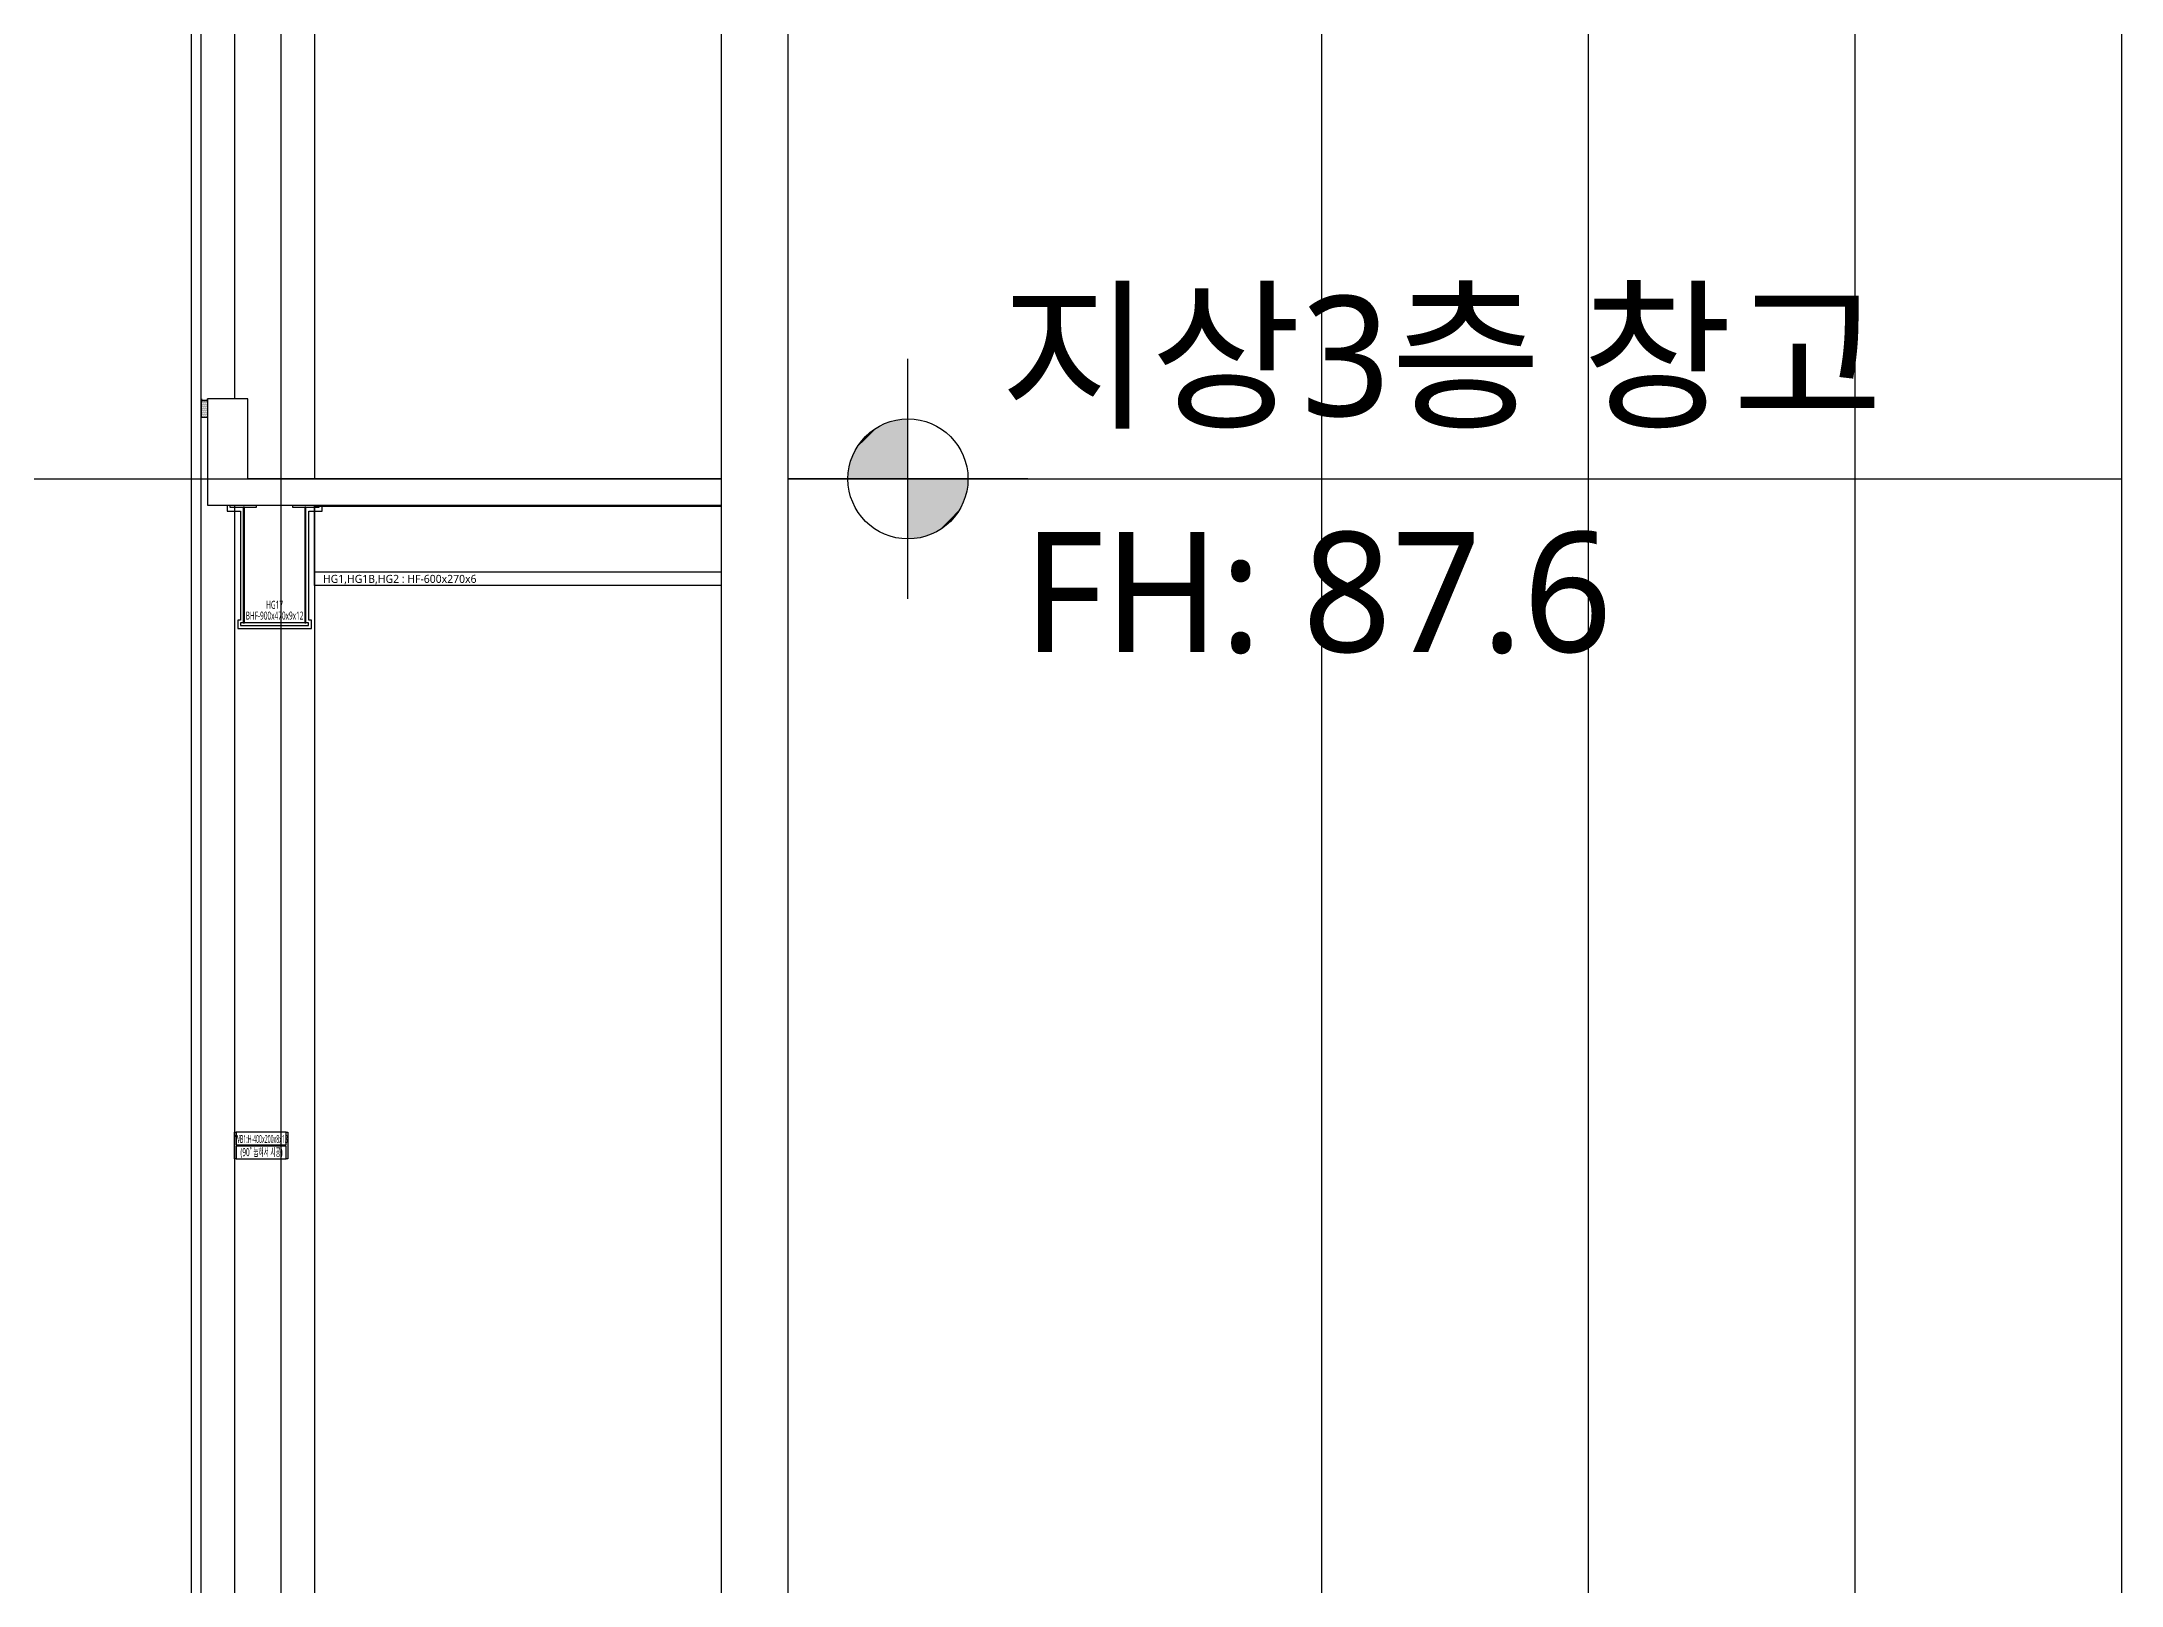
# Model space of a CAD drawing. Header units: millimetres. Extents: x 367092 to 767578, y 396038 to 811791.
# Drawn here: x 637744 to 653342, y 471825 to 483405 of the extents above; entities that cross this region are included whole.
import ezdxf
from ezdxf.enums import TextEntityAlignment as Align

# ---------------------------------------------------------------- set-up
doc = ezdxf.new("R2010")
doc.units = ezdxf.units.MM
doc.header["$LTSCALE"] = 100
doc.header["$MEASUREMENT"] = 0
doc.header["$PDSIZE"] = -10
doc.layers.get('0').update_dxf_attribs({"linetype": 'CONTINUOUS'})
doc.layers.get('Defpoints').update_dxf_attribs({"color": 171, "linetype": 'CONTINUOUS'})
for name, color, linetype in [('02-COL', 2, 'CONTINUOUS'), ('cen', 14, 'CONTINUOUS'), ('CON', 2, 'CONTINUOUS'), ('ELE5', 254, 'CONTINUOUS'), ('ELE6', 8, 'CONTINUOUS'), ('FIN(내화피복)', 8, 'CONTINUOUS'), ('FIN(패널-T75 글라스울)', 6, 'CONTINUOUS'), ('S-SGIRDER-HF', 3, 'CONTINUOUS'), ('STEEL', 5, 'CONTINUOUS'), ('STL', 3, 'CONTINUOUS'), ('SYM', 7, 'CONTINUOUS'), ('TEXT(AXIS)', 2, 'CONTINUOUS'), ('스틸', 8, 'CONTINUOUS')]:
    doc.layers.add(name, color=color, linetype=linetype)
doc.styles.add('TE', font='malgun_0.ttf')
doc.styles.add('나눔바른고딕', font='NanumBarunGothic.ttf')

# ---------------------------------------------------------------- blocks, each defined once
blk = doc.blocks.new('*U396')
for p, q in [((-135, 0), (-335, 0)), ((-335, 0), (-335, -12)), ((-135, -12), (-135, 0)), ((335, 0), (135, 0)), ((135, 0), (135, -12)), ((335, -12), (335, 0)), ((-335, -12), (-135, -12)), ((135, -12), (335, -12))]:
    blk.add_line(p, q)
at = {"linetype": 'ByBlock'}
for points in [[(-235, -880), (-226, -880), (-226, -12), (-235, -12)], [(226, -880), (235, -880), (235, -12), (226, -12)]]:
    blk.add_lwpolyline(points, close=True, dxfattribs=at)
blk.add_lwpolyline([(-255, -900), (255, -900), (255, -880), (-255, -880)], close=True)
at = {"layer": 'Defpoints'}
blk.add_point((0, 0), dxfattribs=at)
blk = doc.blocks.new('HG17')
at = {"layer": 'S-SGIRDER-HF'}
blk.add_blockref('*U396', (0, 0), dxfattribs=at)
at = {"layer": 'Defpoints', "style": 'TE', "width": 0.5}
for s, p in [('HG17', (0, -744)), ('BHF-900x470x9x12', (0, -825))]:
    blk.add_text(s, height=60, dxfattribs=at).set_placement(p, align=Align.MIDDLE_CENTER)
blk = doc.blocks.new('*U231')
at = {"layer": 'Defpoints'}
for p, q in [((-100, 187), (-100, -187)), ((100, -187), (100, 187)), ((-4, 0), (4, 0))]:
    blk.add_line(p, q, dxfattribs=at)
at = {"layer": 'STEEL', "color": 0, "linetype": 'ByBlock', "ltscale": 0.5}
for p, q in [((-4, 187), (-100, 187)), ((-4, -187), (-4, 187)), ((100, 187), (4, 187)), ((4, 187), (4, -187)), ((-100, -187), (-4, -187)), ((4, -187), (100, -187))]:
    blk.add_line(p, q, dxfattribs=at)
for points in [[(-100, 187), (-100, 200), (100, 200), (100, 187)], [(100, -187), (100, -200), (-100, -200), (-100, -187)]]:
    blk.add_lwpolyline(points, dxfattribs=at)
blk = doc.blocks.new('WB1')
at = {"layer": 'STL', "rotation": 90}
blk.add_blockref('*U231', (0, 0), dxfattribs=at)
at = {"layer": 'Defpoints', "style": 'TE'}
for s, width, p in [('WB1:H-400x200x8x13', 0.4, (2, 49)), ('(90˚ 눕혀서 시공)', 0.5, (2, -50))]:
    blk.add_text(s, height=60, dxfattribs=dict(at, width=width)).set_placement(p, align=Align.MIDDLE_CENTER)
blk = doc.blocks.new('A$C19853FC8')
at = {"layer": 'SYM'}
for p, q in [((1800, 0), (1800, 3600)), ((3600, 1800), (0, 1800))]:
    blk.add_line(p, q, dxfattribs=at)
blk.add_circle((1800, 1800), 900, dxfattribs=at)
for points in [[(900, 1800), (1800, 2700), (914, 1959), (1643, 2686)], [(914, 1959), (1643, 2686), (954, 2112), (1492, 2646)], [(954, 2112), (1492, 2646), (1025, 2260), (1346, 2576)], [(1025, 2260), (1346, 2576), (1109, 2378), (1222, 2491)], [(1800, 900), (2700, 1800), (1959, 914), (2686, 1643)], [(1959, 914), (2686, 1643), (2112, 954), (2646, 1492)], [(2112, 954), (2646, 1492), (2260, 1025), (2576, 1346)], [(2260, 1025), (2576, 1346), (2378, 1109), (2491, 1222)]]:
    blk.add_solid(points, dxfattribs=at)
at = {"layer": 'SYM', "linetype": 'Continuous'}
for points in [[(1800, 2700), (1800, 1800), (900, 1800)], [(2700, 1800), (1800, 900), (1800, 1800)]]:
    blk.add_solid(points, dxfattribs=at)

msp = doc.modelspace()

# ---------------------------------------------------------------- hatches: boundary and pattern name
at = {"linetype": 'ByBlock'}
h = msp.add_hatch(dxfattribs=at)
h.set_pattern_fill('DOTS', color=251, scale=80)
h.set_pattern_definition([(0, (-2221525.075, -1161770.253), (2.5, 5), [0, -5])])
h.paths.add_polyline_path([(638941.5, 480712.8), (638941.5, 480587.4), (638991.5, 480587.4), (638991.5, 480712.8)])

# ---------------------------------------------------------------- linework, layer by layer
at = {"color": 251, "linetype": 'ByBlock'}
msp.add_lwpolyline([(638941.8, 480587.4), (638990, 480587.4), (638990, 480712.8), (638941.8, 480712.8)], close=True, dxfattribs=at)
at = {"layer": 'cen', "ltscale": 0.1}
msp.add_line((639541.8, 443513.8), (639541.8, 514524.8), dxfattribs=at)
at = {"layer": 'cen', "ltscale": 5}
msp.add_line((586841.8, 480124.8), (642841.8, 480124.8), dxfattribs=at)
at = {"layer": 'CON', "ltscale": 0.1}
for p, q in [((639291.8, 480124.8), (639291.8, 480724.8)), ((642841.8, 480124.8), (639291.8, 480124.8))]:
    msp.add_line(p, q, dxfattribs=at)
for points in [[(639291.8, 480724.8), (638991.8, 480724.8)], [(642841.8, 479924.8), (638991.8, 479924.8), (638991.8, 480724.8)]]:
    msp.add_lwpolyline(points, dxfattribs=at)
at = {"layer": 'Defpoints', "ltscale": 0.1}
msp.add_line((638990.8, 480725.8), (638991.8, 480724.8), dxfattribs=at)
at = {"layer": 'Defpoints', "ltscale": 10000}
for points in [[(653341.8, 433013.8), (576341.8, 433013.8), (576341.8, 525024.8), (653341.8, 525024.8)], [(651341.8, 435013.8), (578341.8, 435013.8), (578341.8, 523024.8), (651341.8, 523024.8)], [(649341.8, 437013.8), (580341.8, 437013.8), (580341.8, 521024.8), (649341.8, 521024.8)], [(647341.8, 439013.8), (582341.8, 439013.8), (582341.8, 519024.8), (647341.8, 519024.8)], [(643341.8, 443013.8), (586341.8, 443013.8), (586341.8, 515024.8), (643341.8, 515024.8)], [(642841.8, 443513.8), (586841.8, 443513.8), (586841.8, 514524.8), (642841.8, 514524.8)]]:
    msp.add_lwpolyline(points, close=True, dxfattribs=at)
at = {"layer": 'ELE5', "ltscale": 1000}
for points in [[(639191.8, 489924.8), (639191.8, 480724.8)], [(639791.8, 489924.8), (639791.8, 480124.8)], [(639191.8, 479924.8), (639191.8, 470724.8)], [(639791.8, 479924.8), (639791.8, 470124.8)]]:
    msp.add_lwpolyline(points, dxfattribs=at)
at = {"layer": 'ELE6', "ltscale": 0.1}
for p, q in [((642841.8, 479918.8), (639791.8, 479918.8)), ((642841.8, 479424.8), (639791.8, 479424.8))]:
    msp.add_line(p, q, dxfattribs=at)
msp.add_lwpolyline([(642841.8, 479324.8), (639791.8, 479324.8), (639791.8, 479924.8), (642841.8, 479924.8)], dxfattribs=at)
at = {"layer": 'FIN(내화피복)', "ltscale": 10000}
msp.add_lwpolyline([(639135.8, 479924.8), (639135.8, 479883.8), (639235.8, 479883.8), (639235.8, 479065.8), (639215.8, 479065.8), (639215.8, 479003.8), (639767.8, 479003.8), (639767.8, 479065.8), (639747.8, 479065.8), (639747.8, 479883.8), (639847.8, 479883.8), (639847.8, 479924.8)], dxfattribs=at)
at = {"layer": 'FIN(패널-T75 글라스울)', "ltscale": 0.1}
msp.add_lwpolyline([(638866.8, 511624.8), (638866.8, 460127.2), (638941.8, 460127.2), (638941.8, 511624.8)], close=True, dxfattribs=at)
at = {"layer": 'SYM', "ltscale": 1000}
msp.add_line((643341.8, 480124.8), (653341.8, 480124.8), dxfattribs=at)
at = {"layer": '스틸', "color": 6, "linetype": 'ByBlock'}
for p, q in [((638941.8, 480725.8), (638941.8, 480712.8)), ((638943.8, 480725.8), (638941.8, 480725.8)), ((638990, 480712.8), (638941.8, 480712.8)), ((638941.8, 480712.8), (638990, 480712.8)), ((638943.8, 480725.8), (638943.8, 480714.8)), ((638943.8, 480714.8), (638988, 480714.8)), ((638988, 480714.8), (638988, 480725.8)), ((638990, 480725.8), (638988, 480725.8)), ((638990, 480712.8), (638990, 480725.8))]:
    msp.add_line(p, q, dxfattribs=at)
at = {"layer": '스틸', "color": 6, "linetype": 'ByBlock', "const_width": 2}
msp.add_lwpolyline([(639020.8, 480725.8), (638990.8, 480725.8), (638990.8, 480586.4), (638941.8, 480586.4)], dxfattribs=at)

# ---------------------------------------------------------------- block references
at = {"ltscale": 1000, "xscale": 0.5, "yscale": 0.5, "zscale": 0.5}
msp.add_blockref('A$C19853FC8', (643341.8, 479224.8), dxfattribs=at)
at = {"layer": '02-COL'}
for name, p in [('HG17', (639491.8, 479924.8)), ('WB1', (639391.8, 475124.8))]:
    msp.add_blockref(name, p, dxfattribs=at)

# ---------------------------------------------------------------- texts
at = {"layer": 'Defpoints', "style": 'TE'}
msp.add_text('HG1,HG1B,HG2 : HF-600x270x6', height=60, dxfattribs=at).set_placement((640430.2, 479375.1), align=Align.MIDDLE_CENTER)
at = {"layer": 'TEXT(AXIS)', "style": '나눔바른고딕'}
for s, p in [('지상3층 창고', (644932.4, 480597.2)), ('FH: 87.6', (645103.4, 478827.2))]:
    msp.add_text(s, height=900, dxfattribs=at).set_placement(p)

doc.saveas('drawing.dxf')
